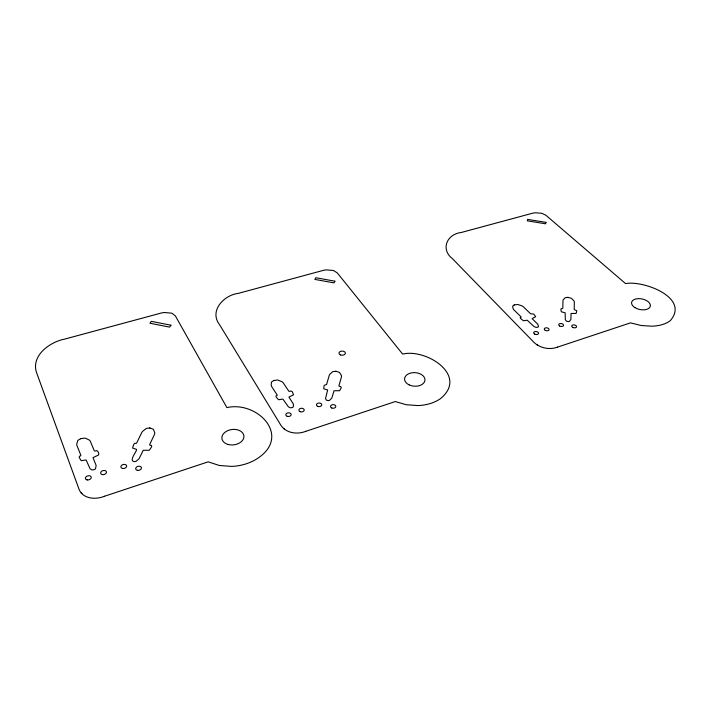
<?xml version="1.0" encoding="UTF-8"?>
<svg xmlns="http://www.w3.org/2000/svg" width="711" height="711" viewBox="0 0 711 711"><rect width="100%" height="100%" fill="white"/><g stroke="black" fill="none" stroke-linecap="round" stroke-linejoin="round"><path stroke-width="1.07" d="M326.625 384.331L329.291 375.248A16.495 10.976 0.1 0 1 329.966 374.102L332.855 371.622L336.045 371.275M514.382 304.859L512.622 306.157L513.164 308.796A15.198 9.012 7.8 0 0 513.849 309.8L521.065 316.884A0.951 0.578 7.7 0 1 520.959 317.355L520.203 317.595L520.416 318.19A6.648 3.99 7.9 0 0 520.728 318.626L523.465 320.759L527.215 320.234L534.085 326.598L536.192 327.433L537.854 327.184A3.244 1.964 8.5 0 0 538.503 326.465L537.774 324.225L532.104 318.617L535.685 316.706L533.899 314.289A5.27 3.155 8.1 0 0 533.481 313.995L531.499 313.871A1.324 0.791 8 0 1 531.064 313.862L530.717 313.782A0.924 0.551 8 0 1 530.388 313.604L523.296 306.717A12.114 7.252 7.4 0 0 522.025 305.908L517.75 304.486L514.169 304.912M273.868 380.465L271.469 382.047L271.175 385.238A16.655 11.083 -3 0 0 271.593 386.455L277.21 395.04A1.049 0.711 -3.8 0 1 276.926 395.609L276.055 395.823L276.037 396.631A7.288 4.924 -3.4 0 0 276.241 397.156L278.552 399.742L282.916 399.102L288.399 406.825L290.47 407.838L292.417 407.527A3.555 2.435 -3.1 0 0 293.376 406.648L293.323 403.928L288.906 397.111L293.545 394.783L292.381 391.85A5.777 3.893 -3.1 0 0 292.008 391.503L290.879 390.943L289.857 391.361A1.449 0.978 -3 0 1 289.368 391.343L289.013 391.254A1.013 0.675 -3 0 1 288.702 391.032L283.147 382.696A13.322 8.896 -3.9 0 0 282.009 381.718L277.743 380.003L273.619 380.527M80.796 438.598L77.828 440.411L76.735 444.073A18.548 12.291 -13.7 0 0 76.895 445.459L80.876 455.307A1.173 0.782 -14.8 0 1 80.441 455.964L79.454 456.204L79.232 457.129A8.15 5.457 -14.6 0 0 79.33 457.733L81.205 460.701L86.067 459.955L90.128 468.825L92.119 469.989L94.296 469.624A3.982 2.702 -14.9 0 0 95.55 468.62L96.145 465.483L93.008 457.662L98.58 454.978L98.838 453.751L98.02 451.618A6.452 4.319 -14.3 0 0 97.709 451.218L96.616 450.578L95.372 451.058A1.618 1.084 -14 0 1 94.892 451.041L94.527 450.934A1.129 0.755 -14 0 1 94.243 450.685L90.261 441.131A14.904 9.838 -14.6 0 0 89.266 440.02L85.08 438.065L80.503 438.669M305.454 431.444L395.298 401.546L406.248 404.728L417.864 405.572A35.434 23.587 3.8 0 0 431.399 403.173A35.328 23.525 3.8 0 0 440.34 398.729C468.984 375.604 426.129 348.239 402.648 354.105L337.245 272.864L333.432 270.482L326.562 269.896A18.566 10.941 -0.4 0 0 324.065 270.171L238.345 293.359C224.009 295.029 208.918 310.831 219.486 324.563L281.103 425.613C286.533 433.372 297.42 434.652 305.766 431.337M104.153 496.367L208.181 461.83L219.264 465.465L231.608 466.407A38.341 26.84 -7 0 0 246.753 463.634A38.225 26.76 -7 0 0 257.4 458.524C291.839 436.083 257.409 400.631 226.889 407.607L175.359 315.862L171.831 313.187L164.641 312.538A20.121 12.131 -7.5 0 0 161.904 312.849L64.888 339.049C49.299 342.009 29.622 356.522 37.185 374.341L79.197 489.692C83.498 499.211 95.976 499.789 104.508 496.251M557.255 347.217L630.506 322.865L641.118 325.496L651.747 326.207A33.159 18.762 11.7 0 0 663.345 324.26A33.062 18.708 11.7 0 0 670.322 320.625C690.274 297.607 643.037 280.125 625.591 283.609L545.977 215.326L541.889 213.3L535.481 212.793A17.206 9.083 6.8 0 0 533.277 213.024L461.297 232.479C446.739 234.132 440.385 249.419 452.418 258.653L533.979 342.4C540.191 348.159 549.541 350.114 557.504 347.137M568.062 297.367L565.272 297.651L563.29 299.695A15.233 8.843 9.5 0 0 562.97 300.646L562.819 308.147A0.951 0.56 9.1 0 1 562.25 308.512L561.032 308.796A6.621 3.893 9.3 0 0 560.863 309.312L561.308 311.791L565.147 312.804L565.334 319.772L566.445 321.141L568.178 321.585A3.235 1.92 9.5 0 0 569.431 321.319L570.88 319.488L571.057 313.471L576.097 313.444L576.763 311.089A5.261 3.093 9.5 0 0 576.657 310.734L574.959 309.916A1.324 0.773 9.6 0 1 574.604 309.756L574.364 309.569A0.924 0.542 9.6 0 1 574.23 309.321L574.328 301.891A12.043 7.012 9 0 0 573.946 300.86L571.44 298.318L567.822 297.331M149.977 427.978L146.457 428.377L142.769 431.213A18.13 12.318 -10.8 0 0 141.773 432.528L136.663 443.042A1.138 0.773 -12.1 0 1 135.837 443.442L134.966 443.246L134.077 443.984A7.945 5.404 -12 0 0 133.659 444.562L132.575 448.019L136.53 449.414C137.383 450.898 128.051 461.181 134.486 461.643A3.893 2.675 -12.7 0 0 136.165 461.27L139.098 458.702L143.204 450.303L149.274 450.25L151.594 446.952A6.301 4.302 -11.8 0 0 151.692 446.472L151.443 445.433L150.208 445.353A1.582 1.084 -11.4 0 1 149.852 445.113L149.683 444.864A1.102 0.755 -11.4 0 1 149.683 444.517L154.58 434.208A14.416 9.696 -11.5 0 0 154.776 432.786L153.407 429.275L149.719 427.924M335.788 371.222L339.476 372.413L341.413 375.479A13.074 8.674 -0.8 0 1 341.502 376.732L338.925 385.726A1.004 0.675 -0.2 0 0 338.987 386.029L339.191 386.251A1.44 0.969 -0.2 0 0 339.529 386.437L340.72 386.526L341.156 387.433A5.715 3.839 -0.5 0 1 341.156 387.851L339.627 390.73L334.046 390.748L331.806 398.08L329.575 400.311A3.511 2.391 -1 0 1 328.1 400.631L326.313 400.097L325.54 398.444L327.664 389.984L323.727 388.757L324.056 385.762A7.19 4.835 -0.7 0 1 324.34 385.238L325.86 384.767A1.031 0.693 -1 0 0 326.553 384.411M536.903 344.657A4.79 2.977 8.8 0 1 537.649 345.128M81.241 492.847A5.937 4.088 -16.8 0 1 81.827 493.523M283.591 428.351A5.261 3.697 -4.1 0 1 284.267 428.937M545.968 222.365L545.595 223.796L527.26 220.828L527.669 219.406L545.968 222.365M334.908 281.192L334.019 282.88L314.857 279.405L315.782 277.725L334.908 281.192M170.951 325.211L169.609 327.122L149.941 323.238L151.319 321.354L170.951 325.211M634.896 307.605A9.563 5.404 11.5 0 0 650.254 306.494A9.563 5.404 11.5 0 0 637.767 298.664A9.563 5.404 11.5 0 0 634.896 307.605M559.673 326.011A2.426 1.449 9.4 0 0 563.521 325.434A2.426 1.449 9.4 0 0 560.215 323.549A2.426 1.449 9.4 0 0 559.673 326.011M572.711 327.371A2.435 1.449 9.9 0 0 576.541 326.802A2.435 1.449 9.9 0 0 573.208 324.909A2.435 1.449 9.9 0 0 572.711 327.371M545.204 330.322A2.435 1.475 9 0 0 549.079 329.744A2.435 1.475 9 0 0 545.79 327.833A2.435 1.475 9 0 0 545.204 330.322M534.601 334.054A2.435 1.493 8.6 0 0 538.503 333.468A2.435 1.493 8.6 0 0 535.223 331.539A2.435 1.493 8.6 0 0 534.601 334.054M87.257 479.943A3.004 2.053 -15.5 0 0 91.239 477.117A3.004 2.053 -15.5 0 0 86.493 476.468A3.004 2.053 -15.5 0 0 87.257 479.943M102.517 474.628A2.968 2.035 -14.6 0 0 106.437 471.837A2.968 2.035 -14.6 0 0 101.709 471.197A2.968 2.035 -14.6 0 0 102.517 474.628M137.427 470.327A2.924 2.035 -12.9 0 0 141.445 467.731A2.924 2.035 -12.9 0 0 136.85 466.851A2.924 2.035 -12.9 0 0 137.427 470.327M122.603 468.469A2.933 2.017 -13.5 0 0 126.656 465.892A2.933 2.017 -13.5 0 0 122.088 465.003A2.933 2.017 -13.5 0 0 122.603 468.469M228.187 444.491A11.074 7.732 -7 0 0 243.9 435.87A11.074 7.732 -7 0 0 226.631 431.177A11.074 7.732 -7 0 0 228.187 444.491M287.182 416.308A2.675 1.849 -3.4 0 0 291.155 414.54A2.675 1.849 -3.4 0 0 287.102 413.109A2.675 1.849 -3.4 0 0 287.182 416.308M300.282 411.722A2.657 1.831 -2.5 0 0 304.201 409.971A2.657 1.831 -2.5 0 0 300.158 408.558A2.657 1.831 -2.5 0 0 300.282 411.722M331.788 407.998A2.64 1.813 -0.7 0 0 335.796 406.452A2.64 1.813 -0.7 0 0 331.886 404.852A2.64 1.813 -0.7 0 0 331.788 407.998M317.71 406.363A2.64 1.804 -1.5 0 0 321.745 404.826A2.64 1.804 -1.5 0 0 317.861 403.235A2.64 1.804 -1.5 0 0 317.71 406.363M409.109 384.873A10.23 6.79 3.8 0 0 424.965 380.234A10.23 6.79 3.8 0 0 410.238 373.168A10.23 6.79 3.8 0 0 409.109 384.873M340.533 354.922A3.2 2.062 0 0 0 345.395 353.207A3.2 2.062 0 0 0 340.667 351.341A3.2 2.062 0 0 0 340.533 354.922"/></g></svg>
